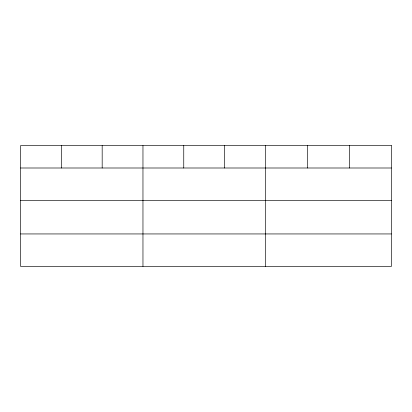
<?xml version="1.0" encoding="UTF-8"?>
<svg xmlns="http://www.w3.org/2000/svg" width="412" height="412" viewBox="0 0 412 412"><rect width="100%" height="100%" fill="white"/><g stroke="black" fill="none" stroke-linecap="round" stroke-linejoin="round"><path stroke-width="0.62" d="M20.6 167.998L391.4 167.998M20.6 200.479L391.4 200.479M20.6 233.944L391.4 233.944M349.376 145.58L349.376 167.998M307.352 145.58L307.352 167.998M265.328 145.58L265.328 266.42M224.54 145.58L224.54 167.998M183.752 145.58L183.752 167.998M142.964 145.58L142.964 266.42M102.176 145.58L102.176 167.998M61.388 145.58L61.388 167.998M391.4 145.58L20.6 145.58L20.6 266.42L391.4 266.42L391.4 145.58"/></g></svg>
